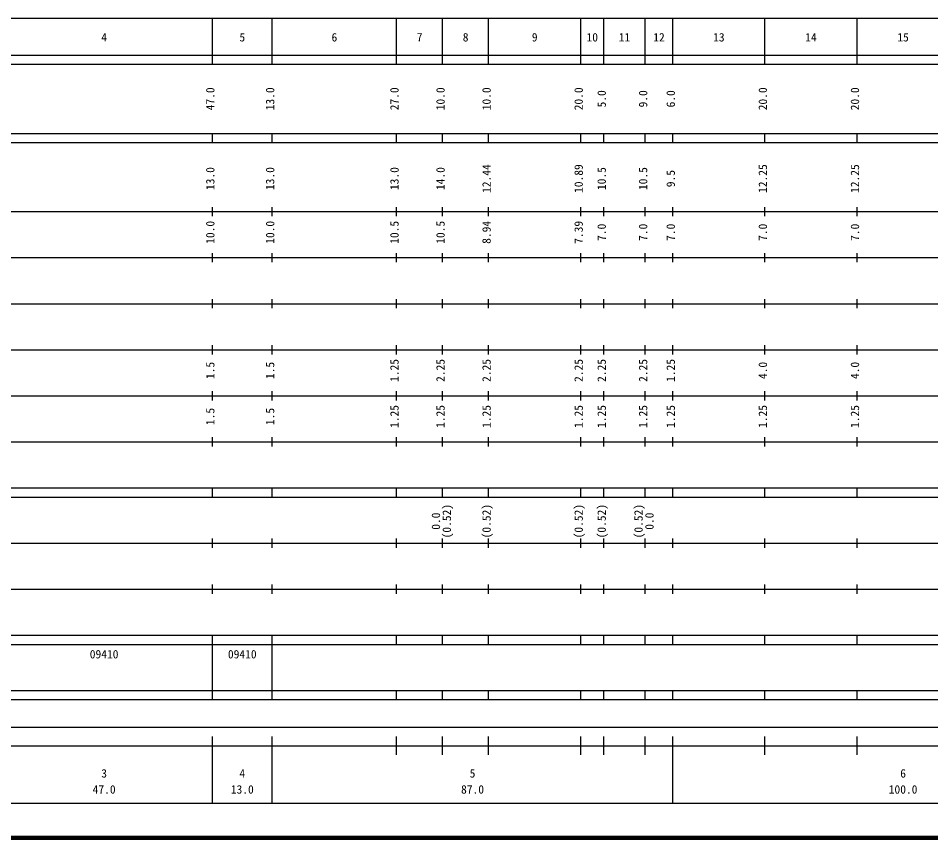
# Model space of a CAD drawing. Units: millimetres on the paper, enlarged 1000 times. Extents: x 40000 to 680000, y 20000 to 380000.
# Drawn here: x 225846 to 424009, y 20000 to 198000 of the extents above; entities that cross this region are included whole.
import ezdxf
from ezdxf.enums import TextEntityAlignment as Align

# ---------------------------------------------------------------- set-up
doc = ezdxf.new("R2010")
doc.units = ezdxf.units.MM
doc.header["$LTSCALE"] = 1000
doc.layers.add('M-TTL', color=2, linetype='Continuous', lineweight=140)
doc.layers.add('M-TTL-BAND', color=7, linetype='Continuous', lineweight=25)
doc.styles.add('ＭＳ ゴシック', font='')
doc.styles.get('ＭＳ ゴシック').set_extended_font_data('MS Gothic')

msp = doc.modelspace()

# ---------------------------------------------------------------- linework, layer by layer
at = {"layer": 'M-TTL'}
msp.add_line((40000, 20000), (680000, 20000), dxfattribs=at)
at = {"layer": 'M-TTL-BAND'}
for p, q in [((68000, 198000), (579000, 198000)), ((268000, 188000), (268000, 198000)), ((281000, 188000), (281000, 198000)), ((308000, 188000), (308000, 198000)), ((318000, 188000), (318000, 198000)), ((328000, 188000), (328000, 198000)), ((348000, 188000), (348000, 198000)), ((353000, 188000), (353000, 198000)), ((362000, 188000), (362000, 198000)), ((368000, 188000), (368000, 198000)), ((388000, 188000), (388000, 198000)), ((408000, 188000), (408000, 198000)), ((40000, 190000), (579000, 190000)), ((40000, 188000), (579000, 188000)), ((40000, 173000), (579000, 173000)), ((268000, 171000), (268000, 173000)), ((281000, 171000), (281000, 173000)), ((308000, 171000), (308000, 173000)), ((318000, 171000), (318000, 173000)), ((328000, 171000), (328000, 173000)), ((348000, 171000), (348000, 173000)), ((353000, 171000), (353000, 173000)), ((362000, 171000), (362000, 173000)), ((368000, 171000), (368000, 173000)), ((388000, 171000), (388000, 173000)), ((408000, 171000), (408000, 173000)), ((40000, 171000), (579000, 171000)), ((268000, 155000), (268000, 157000)), ((281000, 155000), (281000, 157000)), ((308000, 155000), (308000, 157000)), ((318000, 155000), (318000, 157000)), ((328000, 155000), (328000, 157000)), ((348000, 155000), (348000, 157000)), ((353000, 155000), (353000, 157000)), ((362000, 155000), (362000, 157000)), ((368000, 155000), (368000, 157000)), ((388000, 155000), (388000, 157000)), ((408000, 155000), (408000, 157000)), ((40000, 156000), (579000, 156000)), ((268000, 145000), (268000, 147000)), ((281000, 145000), (281000, 147000)), ((308000, 145000), (308000, 147000)), ((318000, 145000), (318000, 147000)), ((328000, 145000), (328000, 147000)), ((348000, 145000), (348000, 147000)), ((353000, 145000), (353000, 147000)), ((362000, 145000), (362000, 147000)), ((368000, 145000), (368000, 147000)), ((388000, 145000), (388000, 147000)), ((408000, 145000), (408000, 147000)), ((46000, 146000), (579000, 146000)), ((268000, 135000), (268000, 137000)), ((281000, 135000), (281000, 137000)), ((308000, 135000), (308000, 137000)), ((318000, 135000), (318000, 137000)), ((328000, 135000), (328000, 137000)), ((348000, 135000), (348000, 137000)), ((353000, 135000), (353000, 137000)), ((362000, 135000), (362000, 137000)), ((368000, 135000), (368000, 137000)), ((388000, 135000), (388000, 137000)), ((408000, 135000), (408000, 137000)), ((52000, 136000), (579000, 136000)), ((268000, 125000), (268000, 127000)), ((281000, 125000), (281000, 127000)), ((308000, 125000), (308000, 127000)), ((318000, 125000), (318000, 127000)), ((328000, 125000), (328000, 127000)), ((348000, 125000), (348000, 127000)), ((353000, 125000), (353000, 127000)), ((362000, 125000), (362000, 127000)), ((368000, 125000), (368000, 127000)), ((388000, 125000), (388000, 127000)), ((408000, 125000), (408000, 127000)), ((46000, 126000), (579000, 126000)), ((268000, 115000), (268000, 117000)), ((281000, 115000), (281000, 117000)), ((308000, 115000), (308000, 117000)), ((318000, 115000), (318000, 117000)), ((328000, 115000), (328000, 117000)), ((348000, 115000), (348000, 117000)), ((353000, 115000), (353000, 117000)), ((362000, 115000), (362000, 117000)), ((368000, 115000), (368000, 117000)), ((388000, 115000), (388000, 117000)), ((408000, 115000), (408000, 117000)), ((52000, 116000), (579000, 116000)), ((46000, 106000), (579000, 106000)), ((268000, 105000), (268000, 107000)), ((281000, 105000), (281000, 107000)), ((308000, 105000), (308000, 107000)), ((318000, 105000), (318000, 107000)), ((328000, 105000), (328000, 107000)), ((348000, 105000), (348000, 107000)), ((353000, 105000), (353000, 107000)), ((362000, 105000), (362000, 107000)), ((368000, 105000), (368000, 107000)), ((388000, 105000), (388000, 107000)), ((408000, 105000), (408000, 107000)), ((40000, 96000), (579000, 96000)), ((268000, 94000), (268000, 96000)), ((281000, 94000), (281000, 96000)), ((308000, 94000), (308000, 96000)), ((318000, 94000), (318000, 96000)), ((328000, 94000), (328000, 96000)), ((348000, 94000), (348000, 96000)), ((353000, 94000), (353000, 96000)), ((362000, 94000), (362000, 96000)), ((368000, 94000), (368000, 96000)), ((388000, 94000), (388000, 96000)), ((408000, 94000), (408000, 96000)), ((40000, 94000), (579000, 94000)), ((49000, 84000), (579000, 84000)), ((268000, 83000), (268000, 85000)), ((281000, 83000), (281000, 85000)), ((308000, 83000), (308000, 85000)), ((318000, 83000), (318000, 85000)), ((328000, 83000), (328000, 85000)), ((348000, 83000), (348000, 85000)), ((353000, 83000), (353000, 85000)), ((362000, 83000), (362000, 85000)), ((368000, 83000), (368000, 85000)), ((388000, 83000), (388000, 85000)), ((408000, 83000), (408000, 85000)), ((40000, 74000), (579000, 74000)), ((268000, 73000), (268000, 75000)), ((281000, 73000), (281000, 75000)), ((308000, 73000), (308000, 75000)), ((318000, 73000), (318000, 75000)), ((328000, 73000), (328000, 75000)), ((348000, 73000), (348000, 75000)), ((353000, 73000), (353000, 75000)), ((362000, 73000), (362000, 75000)), ((368000, 73000), (368000, 75000)), ((388000, 73000), (388000, 75000)), ((408000, 73000), (408000, 75000)), ((40000, 64000), (579000, 64000)), ((268000, 62000), (268000, 64000)), ((281000, 62000), (281000, 64000)), ((308000, 62000), (308000, 64000)), ((318000, 62000), (318000, 64000)), ((328000, 62000), (328000, 64000)), ((348000, 62000), (348000, 64000)), ((353000, 62000), (353000, 64000)), ((362000, 62000), (362000, 64000)), ((368000, 62000), (368000, 64000)), ((388000, 62000), (388000, 64000)), ((408000, 62000), (408000, 64000)), ((40000, 62000), (579000, 62000)), ((268000, 52000), (268000, 62000)), ((268000, 52000), (268000, 62000)), ((281000, 52000), (281000, 62000)), ((40000, 52000), (579000, 52000)), ((268000, 50000), (268000, 52000)), ((281000, 50000), (281000, 52000)), ((308000, 50000), (308000, 52000)), ((318000, 50000), (318000, 52000)), ((328000, 50000), (328000, 52000)), ((348000, 50000), (348000, 52000)), ((353000, 50000), (353000, 52000)), ((362000, 50000), (362000, 52000)), ((368000, 50000), (368000, 52000)), ((388000, 50000), (388000, 52000)), ((408000, 50000), (408000, 52000)), ((40000, 50000), (579000, 50000)), ((71000, 44000), (565000, 44000)), ((268000, 27500), (268000, 42000)), ((281000, 27500), (281000, 42000)), ((308000, 38000), (308000, 42000)), ((318000, 38000), (318000, 42000)), ((328000, 38000), (328000, 42000)), ((348000, 38000), (348000, 42000)), ((353000, 38000), (353000, 42000)), ((362000, 38000), (362000, 42000)), ((368000, 27500), (368000, 42000)), ((388000, 38000), (388000, 42000)), ((408000, 38000), (408000, 42000)), ((40000, 40000), (579000, 40000)), ((68000, 27500), (579000, 27500))]:
    msp.add_line(p, q, dxfattribs=at)

# ---------------------------------------------------------------- texts
at = {"layer": 'M-TTL-BAND', "style": 'ＭＳ ゴシック'}
for s, p in [('4', (244500, 192405)), ('5', (274500, 192405)), ('6', (294500, 192405)), ('7', (313000, 192405)), ('8', (323000, 192405)), ('9', (338000, 192405)), ('10', (350500, 192405)), ('11', (357500, 192405)), ('12', (365000, 192405)), ('13', (378000, 192405)), ('14', (398000, 192405)), ('15', (418000, 192405)), ('3', (244500, 32523)), ('4', (274500, 32523)), ('5', (324500, 32523)), ('6', (418000, 32523)), ('47.0', (244500, 29033)), ('13.0', (274500, 29033)), ('87.0', (324500, 29033)), ('100.0', (418000, 29033))]:
    msp.add_text(s, height=1833, dxfattribs=at).set_placement(p, align=Align.BOTTOM_CENTER)
for s, p in [('47.0', (269000, 180500)), ('13.0', (282000, 180500)), ('27.0', (309000, 180500)), ('10.0', (319000, 180500)), ('10.0', (329000, 180500)), ('20.0', (349000, 180500)), ('20.0', (389000, 180500)), ('20.0', (409000, 180500)), ('5.0', (354000, 180500)), ('9.0', (363000, 180500)), ('6.0', (369000, 180500)), ('13.0', (269000, 163174)), ('13.0', (282000, 163174)), ('13.0', (309000, 163174)), ('14.0', (319000, 163174)), ('12.44', (329000, 163174)), ('10.89', (349000, 163174)), ('10.5', (354000, 163174)), ('10.5', (363000, 163174)), ('9.5', (369000, 163174)), ('12.25', (389000, 163174)), ('12.25', (409000, 163174)), ('10.0', (269000, 151500)), ('10.0', (282000, 151500)), ('10.5', (309000, 151500)), ('10.5', (319000, 151500)), ('8.94', (329000, 151500)), ('7.39', (349000, 151500)), ('7.0', (354000, 151500)), ('7.0', (363000, 151500)), ('7.0', (369000, 151500)), ('7.0', (389000, 151500)), ('7.0', (409000, 151500)), ('1.5', (269000, 121500)), ('1.5', (282000, 121500)), ('1.25', (309000, 121500)), ('2.25', (319000, 121500)), ('2.25', (329000, 121500)), ('2.25', (349000, 121500)), ('2.25', (354000, 121500)), ('2.25', (363000, 121500)), ('1.25', (369000, 121500)), ('4.0', (389000, 121500)), ('4.0', (409000, 121500)), ('1.5', (269000, 111500)), ('1.5', (282000, 111500)), ('1.25', (309000, 111500)), ('1.25', (319000, 111500)), ('1.25', (329000, 111500)), ('1.25', (349000, 111500)), ('1.25', (354000, 111500)), ('1.25', (363000, 111500)), ('1.25', (369000, 111500)), ('1.25', (389000, 111500)), ('1.25', (409000, 111500)), ('(0.52)', (320370, 88764)), ('(0.52)', (329000, 88764)), ('(0.52)', (349000, 88764)), ('(0.52)', (354000, 88764)), ('(0.52)', (362000, 88764)), ('0.0', (318000, 88764)), ('0.0', (364370, 88764))]:
    msp.add_text(s, height=1833, rotation=90, dxfattribs=at).set_placement(p, align=Align.BOTTOM_CENTER)
for p in [(241375, 58405), (271375, 58405)]:
    msp.add_text('09410', height=1833, dxfattribs=at).set_placement(p, align=Align.BOTTOM_LEFT)

doc.saveas('drawing.dxf')
